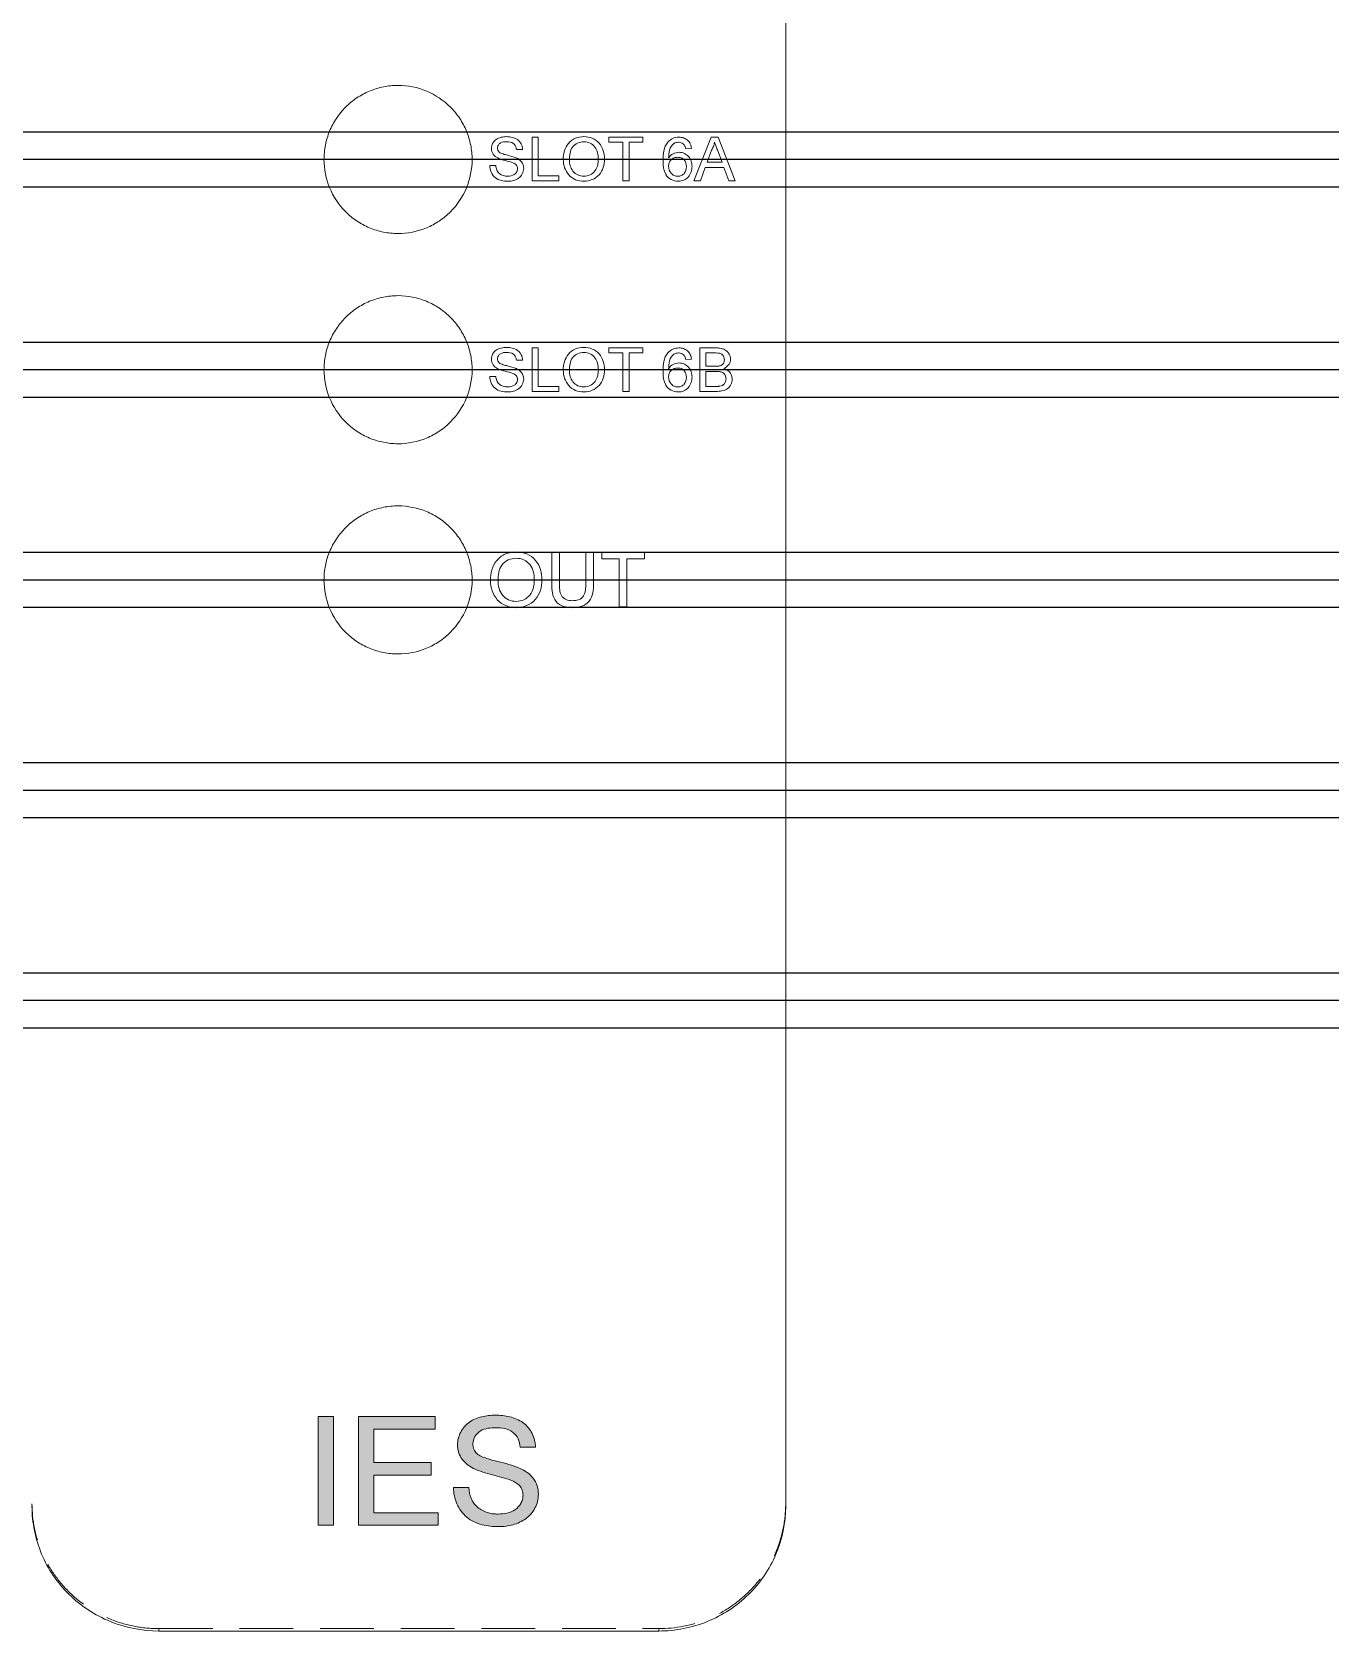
# Model space of a CAD drawing. Header units: millimetres. Extents: x 661 to 1125, y 84 to 277.
# Drawn here: x 1063.9 to 1094.57, y 104.64 to 142.42 of the extents above; entities that cross this region are included whole.
import ezdxf

# ---------------------------------------------------------------- set-up
doc = ezdxf.new("R2010")
doc.units = ezdxf.units.MM
doc.linetypes.add('HIDDEN', pattern=[1.905, 1.27, -0.635])

# ---------------------------------------------------------------- blocks, each defined once
blk = doc.blocks.new('D')
h = blk.add_hatch(color=4)
h.paths.add_polyline_path([(1071.024, 107.138), (1071.024, 109.706), (1070.662, 109.706), (1070.662, 107.138)])
h.paths.add_polyline_path([(1071.617, 107.138), (1073.493, 107.138), (1073.493, 107.434), (1071.979, 107.434), (1071.979, 108.323), (1073.329, 108.323), (1073.329, 108.62), (1071.979, 108.62), (1071.979, 109.41), (1073.428, 109.41), (1073.428, 109.706), (1071.617, 109.706)])
edge = h.paths.add_edge_path()
edge.add_spline(control_points=[(1073.856, 108.027), (1073.861, 107.895), (1073.883, 107.766), (1073.965, 107.583), (1073.998, 107.526), (1074.077, 107.419), (1074.124, 107.37), (1074.277, 107.242), (1074.403, 107.185), (1074.661, 107.117), (1074.796, 107.106), (1074.931, 107.105)], knot_values=[0, 0, 0, 0, 0.25, 0.25, 0.375, 0.375, 0.5, 0.5, 0.75, 0.75, 1, 1, 1, 1], degree=3, periodic=0)
edge.add_spline(control_points=[(1074.931, 107.105), (1074.988, 107.106), (1075.044, 107.108), (1075.155, 107.122), (1075.21, 107.133), (1075.371, 107.178), (1075.476, 107.226), (1075.658, 107.359), (1075.732, 107.445), (1075.81, 107.595), (1075.83, 107.646), (1075.858, 107.754), (1075.862, 107.811), (1075.864, 107.867)], knot_values=[0, 0, 0, 0, 0.125, 0.125, 0.25, 0.25, 0.5, 0.5, 0.75, 0.75, 0.875, 0.875, 1, 1, 1, 1], degree=3, periodic=0)
edge.add_spline(control_points=[(1075.864, 107.867), (1075.863, 107.935), (1075.855, 108.002), (1075.815, 108.13), (1075.783, 108.192), (1075.703, 108.3), (1075.651, 108.348), (1075.541, 108.427), (1075.481, 108.459), (1075.419, 108.488)], knot_values=[0, 0, 0, 0, 0.25, 0.25, 0.5, 0.5, 0.75, 0.75, 1, 1, 1, 1], degree=3, periodic=0)
edge.add_spline(control_points=[(1075.419, 108.488), (1075.254, 108.557), (1075.08, 108.601), (1074.819, 108.666), (1074.732, 108.688), (1074.563, 108.744), (1074.477, 108.774), (1074.409, 108.833)], knot_values=[0, 0, 0, 0, 0.5, 0.5, 0.75, 0.75, 1, 1, 1, 1], degree=3, periodic=0)
edge.add_spline(control_points=[(1074.409, 108.833), (1074.38, 108.863), (1074.355, 108.896), (1074.323, 108.975), (1074.318, 109.017), (1074.317, 109.059)], knot_values=[0, 0, 0, 0, 0.5, 0.5, 1, 1, 1, 1], degree=3, periodic=0)
edge.add_spline(control_points=[(1074.317, 109.059), (1074.318, 109.122), (1074.333, 109.184), (1074.397, 109.289), (1074.443, 109.334), (1074.551, 109.399), (1074.612, 109.417), (1074.735, 109.439), (1074.798, 109.442), (1074.86, 109.443)], knot_values=[0, 0, 0, 0, 0.25, 0.25, 0.5, 0.5, 0.75, 0.75, 1, 1, 1, 1], degree=3, periodic=0)
edge.add_spline(control_points=[(1074.86, 109.443), (1074.93, 109.441), (1074.999, 109.437), (1075.134, 109.406), (1075.2, 109.381), (1075.312, 109.297), (1075.355, 109.242), (1075.413, 109.118), (1075.428, 109.05), (1075.436, 108.982)], knot_values=[0, 0, 0, 0, 0.25, 0.25, 0.5, 0.5, 0.75, 0.75, 1, 1, 1, 1], degree=3, periodic=0)
edge.add_line((1075.436, 108.982), (1075.798, 108.982))
edge.add_spline(control_points=[(1075.798, 108.982), (1075.794, 109.038), (1075.789, 109.094), (1075.762, 109.202), (1075.743, 109.256), (1075.666, 109.407), (1075.591, 109.496), (1075.407, 109.628), (1075.298, 109.672), (1075.132, 109.714), (1075.075, 109.724), (1074.961, 109.736), (1074.903, 109.738), (1074.846, 109.739)], knot_values=[0, 0, 0, 0, 0.125, 0.125, 0.25, 0.25, 0.5, 0.5, 0.75, 0.75, 0.875, 0.875, 1, 1, 1, 1], degree=3, periodic=0)
edge.add_spline(control_points=[(1074.846, 109.739), (1074.793, 109.738), (1074.739, 109.736), (1074.634, 109.724), (1074.582, 109.715), (1074.427, 109.676), (1074.326, 109.636), (1074.15, 109.514), (1074.078, 109.434), (1074.005, 109.293), (1073.986, 109.244), (1073.96, 109.141), (1073.956, 109.089), (1073.954, 109.036)], knot_values=[0, 0, 0, 0, 0.125, 0.125, 0.25, 0.25, 0.5, 0.5, 0.75, 0.75, 0.875, 0.875, 1, 1, 1, 1], degree=3, periodic=0)
edge.add_spline(control_points=[(1073.954, 109.036), (1073.955, 109.006), (1073.956, 108.977), (1073.964, 108.918), (1073.971, 108.89), (1073.997, 108.806), (1074.024, 108.751), (1074.092, 108.655), (1074.135, 108.612), (1074.229, 108.539), (1074.281, 108.509), (1074.334, 108.481)], knot_values=[0, 0, 0, 0, 0.125, 0.125, 0.25, 0.25, 0.5, 0.5, 0.75, 0.75, 1, 1, 1, 1], degree=3, periodic=0)
edge.add_spline(control_points=[(1074.334, 108.481), (1074.474, 108.411), (1074.626, 108.369), (1074.853, 108.308), (1074.929, 108.289), (1075.08, 108.247), (1075.155, 108.226), (1075.228, 108.196)], knot_values=[0, 0, 0, 0, 0.5, 0.5, 0.75, 0.75, 1, 1, 1, 1], degree=3, periodic=0)
edge.add_spline(control_points=[(1075.228, 108.196), (1075.265, 108.18), (1075.301, 108.164), (1075.367, 108.123), (1075.399, 108.097), (1075.45, 108.038), (1075.47, 108.003), (1075.497, 107.929), (1075.5, 107.889), (1075.502, 107.849)], knot_values=[0, 0, 0, 0, 0.25, 0.25, 0.5, 0.5, 0.75, 0.75, 1, 1, 1, 1], degree=3, periodic=0)
edge.add_spline(control_points=[(1075.502, 107.849), (1075.5, 107.815), (1075.498, 107.782), (1075.48, 107.716), (1075.466, 107.684), (1075.417, 107.595), (1075.369, 107.543), (1075.254, 107.467), (1075.189, 107.441), (1075.054, 107.409), (1074.985, 107.403), (1074.915, 107.401)], knot_values=[0, 0, 0, 0, 0.125, 0.125, 0.25, 0.25, 0.5, 0.5, 0.75, 0.75, 1, 1, 1, 1], degree=3, periodic=0)
edge.add_spline(control_points=[(1074.915, 107.401), (1074.871, 107.403), (1074.827, 107.404), (1074.741, 107.416), (1074.699, 107.426), (1074.575, 107.466), (1074.495, 107.507), (1074.359, 107.619), (1074.308, 107.693), (1074.244, 107.854), (1074.228, 107.94), (1074.218, 108.027)], knot_values=[0, 0, 0, 0, 0.125, 0.125, 0.25, 0.25, 0.5, 0.5, 0.75, 0.75, 1, 1, 1, 1], degree=3, periodic=0)
edge.add_line((1074.218, 108.027), (1073.856, 108.027))
at = {"color": 4, "linetype": 'Continuous', "lineweight": 15}
for p, q in [((1081.708, 239.48), (1081.708, 107.586)), ((1075.715, 139.938), (1075.715, 138.91)), ((1075.86, 139.938), (1075.715, 139.938)), ((1075.86, 139.029), (1075.86, 139.938)), ((1078.336, 139.938), (1077.532, 139.938)), ((1077.532, 139.938), (1077.532, 139.819)), ((1077.532, 139.819), (1077.862, 139.819)), ((1077.862, 139.819), (1077.862, 138.91)), ((1078.006, 138.91), (1078.006, 139.819)), ((1078.006, 139.819), (1078.336, 139.819)), ((1078.336, 139.819), (1078.336, 139.938)), ((1079.946, 139.938), (1079.539, 138.91)), ((1080.11, 139.938), (1079.946, 139.938)), ((1080.518, 138.91), (1080.11, 139.938)), ((1075.346, 139.648), (1075.491, 139.648)), ((1079.35, 139.661), (1079.482, 139.674)), ((1079.853, 139.345), (1079.958, 139.629)), ((1080.104, 139.615), (1080.204, 139.345)), ((1074.859, 139.266), (1074.714, 139.266)), ((1079.692, 138.91), (1079.809, 139.226)), ((1079.809, 139.226), (1080.247, 139.226)), ((1080.204, 139.345), (1079.853, 139.345)), ((1080.247, 139.226), (1080.364, 138.91)), ((1075.715, 138.91), (1076.347, 138.91)), ((1076.347, 139.029), (1075.86, 139.029)), ((1076.347, 138.91), (1076.347, 139.029)), ((1077.862, 138.91), (1078.006, 138.91)), ((1079.539, 138.91), (1079.692, 138.91)), ((1080.364, 138.91), (1080.518, 138.91)), ((1075.86, 134.959), (1075.715, 134.959)), ((1075.715, 134.959), (1075.715, 133.931)), ((1075.86, 134.05), (1075.86, 134.959)), ((1078.336, 134.959), (1077.532, 134.959)), ((1077.532, 134.959), (1077.532, 134.84)), ((1078.336, 134.84), (1078.336, 134.959)), ((1080.064, 134.959), (1079.679, 134.959)), ((1079.679, 134.959), (1079.679, 133.931)), ((1075.346, 134.669), (1075.491, 134.669)), ((1077.532, 134.84), (1077.862, 134.84)), ((1077.862, 134.84), (1077.862, 133.931)), ((1078.006, 134.84), (1078.336, 134.84)), ((1078.006, 133.931), (1078.006, 134.84)), ((1079.35, 134.682), (1079.482, 134.695)), ((1079.824, 134.84), (1080.02, 134.84)), ((1079.824, 134.524), (1079.824, 134.84)), ((1080.036, 134.524), (1079.824, 134.524)), ((1074.859, 134.287), (1074.714, 134.287)), ((1079.824, 134.405), (1080.05, 134.405)), ((1079.824, 134.05), (1079.824, 134.405)), ((1075.715, 133.931), (1076.347, 133.931)), ((1076.347, 134.05), (1075.86, 134.05)), ((1076.347, 133.931), (1076.347, 134.05)), ((1077.862, 133.931), (1078.006, 133.931)), ((1079.679, 133.931), (1080.065, 133.931)), ((1080.067, 134.05), (1079.824, 134.05)), ((1076.36, 130.121), (1076.179, 130.121)), ((1076.179, 130.121), (1076.179, 129.382)), ((1076.36, 129.391), (1076.36, 130.121)), ((1076.986, 130.121), (1076.986, 129.391)), ((1077.167, 130.121), (1076.986, 130.121)), ((1077.167, 129.382), (1077.167, 130.121)), ((1077.364, 130.121), (1077.364, 129.973)), ((1078.369, 130.121), (1077.364, 130.121)), ((1078.369, 129.973), (1078.369, 130.121)), ((1077.364, 129.973), (1077.776, 129.973)), ((1077.776, 129.973), (1077.776, 128.837)), ((1077.957, 129.973), (1078.369, 129.973)), ((1077.957, 128.837), (1077.957, 129.973)), ((1077.776, 128.837), (1077.957, 128.837)), ((1070.662, 109.706), (1070.662, 107.138)), ((1071.024, 109.706), (1070.662, 109.706)), ((1071.024, 107.138), (1071.024, 109.706)), ((1071.617, 109.706), (1071.617, 107.138)), ((1073.428, 109.706), (1071.617, 109.706)), ((1073.428, 109.41), (1073.428, 109.706)), ((1071.979, 108.62), (1071.979, 109.41)), ((1071.979, 109.41), (1073.428, 109.41)), ((1075.436, 108.982), (1075.798, 108.982)), ((1073.329, 108.62), (1071.979, 108.62)), ((1073.329, 108.323), (1073.329, 108.62)), ((1071.979, 107.434), (1071.979, 108.323)), ((1071.979, 108.323), (1073.329, 108.323)), ((1074.218, 108.027), (1073.856, 108.027)), ((1073.493, 107.434), (1071.979, 107.434)), ((1073.493, 107.138), (1073.493, 107.434)), ((1070.662, 107.138), (1071.024, 107.138)), ((1071.617, 107.138), (1073.493, 107.138)), ((1066.898, 104.638), (1078.708, 104.638))]:
    blk.add_line(p, q, dxfattribs=at)
for p, q in [((1012.175, 140.066), (1125.244, 140.066)), ((1012.175, 139.416), (1125.244, 139.416)), ((1012.175, 138.766), (1125.244, 138.766)), ((1012.175, 135.098), (1125.244, 135.098)), ((1012.175, 134.448), (1125.244, 134.448)), ((1012.175, 133.798), (1125.244, 133.798)), ((1012.175, 130.13), (1125.244, 130.13)), ((1012.175, 129.48), (1125.244, 129.48)), ((1012.175, 128.83), (1125.244, 128.83)), ((1012.175, 125.162), (1125.244, 125.162)), ((1012.175, 124.512), (1125.244, 124.512)), ((1012.175, 123.862), (1125.244, 123.862)), ((1012.175, 120.194), (1125.244, 120.194)), ((1012.175, 119.544), (1125.244, 119.544)), ((1012.175, 118.894), (1125.244, 118.894))]:
    blk.add_line(p, q)
at = {"color": 4, "linetype": 'HIDDEN', "lineweight": 0}
for p, q in [((1066.898, 104.694), (1078.708, 104.694)), ((1066.898, 104.638), (1066.898, 104.694)), ((1078.708, 104.694), (1078.708, 104.638))]:
    blk.add_line(p, q, dxfattribs=at)
at = {"color": 4, "linetype": 'Continuous', "lineweight": 15}
for points, knots in [([(1074.298, 139.412), (1074.298, 139.527), (1074.287, 139.64), (1074.243, 139.863), (1074.209, 139.974), (1074.122, 140.185), (1074.069, 140.286), (1073.942, 140.476), (1073.869, 140.566), (1073.627, 140.809), (1073.432, 140.94), (1073.01, 141.116), (1072.778, 141.162), (1072.434, 141.162), (1072.318, 141.151), (1072.092, 141.106), (1071.983, 141.072), (1071.77, 140.984), (1071.668, 140.929), (1071.478, 140.802), (1071.389, 140.729), (1071.226, 140.565), (1071.154, 140.477), (1071.028, 140.287), (1070.974, 140.185), (1070.886, 139.973), (1070.854, 139.865), (1070.809, 139.641), (1070.798, 139.526), (1070.798, 139.185), (1070.843, 138.956), (1071.016, 138.536), (1071.146, 138.341), (1071.387, 138.098), (1071.476, 138.024), (1071.667, 137.896), (1071.767, 137.842), (1071.979, 137.753), (1072.091, 137.719), (1072.316, 137.674), (1072.43, 137.662), (1072.777, 137.662), (1073.006, 137.708), (1073.326, 137.84), (1073.426, 137.894), (1073.617, 138.022), (1073.707, 138.096), (1073.949, 138.339), (1074.078, 138.534), (1074.252, 138.953), (1074.298, 139.182), (1074.298, 139.412)], [0, 0, 0, 0, 0.03125, 0.03125, 0.0625, 0.0625, 0.09375, 0.09375, 0.125, 0.125, 0.1875, 0.1875, 0.25, 0.25, 0.28125, 0.28125, 0.3125, 0.3125, 0.34375, 0.34375, 0.375, 0.375, 0.40625, 0.40625, 0.4375, 0.4375, 0.46875, 0.46875, 0.5, 0.5, 0.5625, 0.5625, 0.625, 0.625, 0.65625, 0.65625, 0.6875, 0.6875, 0.71875, 0.71875, 0.75, 0.75, 0.8125, 0.8125, 0.84375, 0.84375, 0.875, 0.875, 0.9375, 0.9375, 1, 1, 1, 1]), ([(1075.11, 139.951), (1075.067, 139.95), (1075.025, 139.946), (1074.943, 139.925), (1074.902, 139.91), (1074.832, 139.861), (1074.803, 139.829), (1074.764, 139.754), (1074.755, 139.712), (1074.753, 139.669)], [0, 0, 0, 0, 0.25, 0.25, 0.5, 0.5, 0.75, 0.75, 1, 1, 1, 1]), ([(1074.898, 139.679), (1074.899, 139.704), (1074.905, 139.729), (1074.931, 139.771), (1074.949, 139.789), (1075.014, 139.828), (1075.066, 139.832), (1075.116, 139.832)], [0, 0, 0, 0, 0.25, 0.25, 0.5, 0.5, 1, 1, 1, 1]), ([(1075.491, 139.648), (1075.488, 139.693), (1075.479, 139.738), (1075.438, 139.818), (1075.407, 139.854), (1075.334, 139.907), (1075.29, 139.924), (1075.202, 139.946), (1075.156, 139.95), (1075.11, 139.951)], [0, 0, 0, 0, 0.25, 0.25, 0.5, 0.5, 0.75, 0.75, 1, 1, 1, 1]), ([(1075.116, 139.832), (1075.171, 139.831), (1075.229, 139.824), (1075.296, 139.774), (1075.313, 139.752), (1075.337, 139.702), (1075.342, 139.675), (1075.346, 139.648)], [0, 0, 0, 0, 0.5, 0.5, 0.75, 0.75, 1, 1, 1, 1]), ([(1076.94, 139.951), (1076.871, 139.949), (1076.802, 139.94), (1076.676, 139.886), (1076.619, 139.844), (1076.53, 139.74), (1076.498, 139.678), (1076.459, 139.547), (1076.453, 139.479), (1076.452, 139.41)], [0, 0, 0, 0, 0.25, 0.25, 0.5, 0.5, 0.75, 0.75, 1, 1, 1, 1]), ([(1076.597, 139.409), (1076.598, 139.46), (1076.601, 139.511), (1076.622, 139.612), (1076.64, 139.662), (1076.702, 139.745), (1076.744, 139.777), (1076.837, 139.822), (1076.889, 139.831), (1076.941, 139.832)], [0, 0, 0, 0, 0.25, 0.25, 0.5, 0.5, 0.75, 0.75, 1, 1, 1, 1]), ([(1077.427, 139.422), (1077.426, 139.489), (1077.418, 139.556), (1077.377, 139.684), (1077.346, 139.744), (1077.257, 139.846), (1077.2, 139.885), (1077.077, 139.939), (1077.008, 139.95), (1076.94, 139.951)], [0, 0, 0, 0, 0.25, 0.25, 0.5, 0.5, 0.75, 0.75, 1, 1, 1, 1]), ([(1076.941, 139.832), (1076.992, 139.831), (1077.042, 139.822), (1077.132, 139.778), (1077.172, 139.746), (1077.261, 139.626), (1077.281, 139.523), (1077.282, 139.423)], [0, 0, 0, 0, 0.25, 0.25, 0.5, 0.5, 1, 1, 1, 1]), ([(1078.922, 139.821), (1078.874, 139.761), (1078.846, 139.69), (1078.815, 139.542), (1078.81, 139.467), (1078.81, 139.391)], [0, 0, 0, 0, 0.5, 0.5, 1, 1, 1, 1]), ([(1079.185, 139.938), (1079.135, 139.936), (1079.085, 139.929), (1078.994, 139.89), (1078.955, 139.858), (1078.922, 139.821)], [0, 0, 0, 0, 0.5, 0.5, 1, 1, 1, 1]), ([(1079.064, 139.789), (1079.073, 139.793), (1079.082, 139.798), (1079.091, 139.802), (1079.1, 139.806), (1079.109, 139.809), (1079.118, 139.811), (1079.137, 139.817), (1079.157, 139.818), (1079.176, 139.819)], [0, 0, 0, 0, 0.0000295157, 0.0000295157, 0.0000295157, 0.0000591485, 0.0000591485, 0.0000591485, 0.0001180455, 0.0001180455, 0.0001180455, 0.0001180455]), ([(1079.176, 139.819), (1079.188, 139.819), (1079.2, 139.818), (1079.212, 139.816), (1079.23, 139.812), (1079.248, 139.806), (1079.264, 139.797), (1079.278, 139.789), (1079.291, 139.778), (1079.302, 139.766)], [0, 0, 0, 0, 0.0000352647, 0.0000352647, 0.0000352647, 0.0000916219, 0.0000916219, 0.0000916219, 0.0001410577, 0.0001410577, 0.0001410577, 0.0001410577]), ([(1079.482, 139.674), (1079.476, 139.71), (1079.468, 139.745), (1079.438, 139.811), (1079.416, 139.842), (1079.361, 139.891), (1079.329, 139.91), (1079.259, 139.933), (1079.222, 139.937), (1079.185, 139.938)], [0, 0, 0, 0, 0.25, 0.25, 0.5, 0.5, 0.75, 0.75, 1, 1, 1, 1]), ([(1079.958, 139.629), (1079.973, 139.659), (1079.987, 139.69), (1079.999, 139.721), (1080.005, 139.737), (1080.011, 139.753), (1080.015, 139.77), (1080.02, 139.786), (1080.024, 139.802), (1080.028, 139.819)], [0, 0, 0, 0, 0.0001015032, 0.0001015032, 0.0001015032, 0.0001528195, 0.0001528195, 0.0001528195, 0.0002043719, 0.0002043719, 0.0002043719, 0.0002043719]), ([(1080.028, 139.819), (1080.034, 139.802), (1080.041, 139.785), (1080.047, 139.768), (1080.053, 139.751), (1080.06, 139.734), (1080.066, 139.717), (1080.072, 139.7), (1080.078, 139.683), (1080.085, 139.666), (1080.091, 139.649), (1080.097, 139.632), (1080.104, 139.615)], [0, 0, 0, 0, 0.0000548857, 0.0000548857, 0.0000548857, 0.0001097683, 0.0001097683, 0.0001097683, 0.0001646528, 0.0001646528, 0.0001646528, 0.0002195373, 0.0002195373, 0.0002195373, 0.0002195373]), ([(1074.753, 139.669), (1074.755, 139.622), (1074.767, 139.575), (1074.822, 139.498), (1074.863, 139.47), (1074.905, 139.447)], [0, 0, 0, 0, 0.5, 0.5, 1, 1, 1, 1]), ([(1074.935, 139.588), (1074.929, 139.594), (1074.924, 139.6), (1074.919, 139.607), (1074.912, 139.617), (1074.907, 139.629), (1074.903, 139.64), (1074.9, 139.653), (1074.899, 139.666), (1074.898, 139.679)], [0, 0, 0, 0, 0.0000249173, 0.0000249173, 0.0000249173, 0.0000625258, 0.0000625258, 0.0000625258, 0.0001021142, 0.0001021142, 0.0001021142, 0.0001021142]), ([(1074.905, 139.447), (1074.961, 139.42), (1075.022, 139.403), (1075.143, 139.37), (1075.205, 139.357), (1075.263, 139.334)], [0, 0, 0, 0, 0.5, 0.5, 1, 1, 1, 1]), ([(1075.339, 139.45), (1075.273, 139.478), (1075.203, 139.495), (1075.099, 139.521), (1075.065, 139.53), (1074.997, 139.553), (1074.962, 139.565), (1074.935, 139.588)], [0, 0, 0, 0, 0.5, 0.5, 0.75, 0.75, 1, 1, 1, 1]), ([(1075.517, 139.202), (1075.516, 139.256), (1075.501, 139.31), (1075.437, 139.397), (1075.389, 139.427), (1075.339, 139.45)], [0, 0, 0, 0, 0.5, 0.5, 1, 1, 1, 1]), ([(1078.942, 139.447), (1078.943, 139.509), (1078.946, 139.573), (1078.98, 139.694), (1079.016, 139.748), (1079.064, 139.789)], [0, 0, 0, 0, 0.5, 0.5, 1, 1, 1, 1]), ([(1079.191, 139.582), (1079.142, 139.58), (1079.092, 139.57), (1079.005, 139.523), (1078.97, 139.487), (1078.942, 139.447)], [0, 0, 0, 0, 0.5, 0.5, 1, 1, 1, 1]), ([(1078.942, 139.251), (1078.942, 139.279), (1078.945, 139.306), (1078.965, 139.359), (1078.981, 139.383), (1079.021, 139.422), (1079.045, 139.438), (1079.098, 139.459), (1079.126, 139.463), (1079.155, 139.463)], [0, 0, 0, 0, 0.25, 0.25, 0.5, 0.5, 0.75, 0.75, 1, 1, 1, 1]), ([(1079.155, 139.463), (1079.183, 139.463), (1079.212, 139.46), (1079.266, 139.44), (1079.29, 139.423), (1079.348, 139.361), (1079.362, 139.302), (1079.363, 139.244)], [0, 0, 0, 0, 0.25, 0.25, 0.5, 0.5, 1, 1, 1, 1]), ([(1079.495, 139.249), (1079.494, 139.29), (1079.489, 139.332), (1079.463, 139.411), (1079.442, 139.448), (1079.386, 139.512), (1079.352, 139.538), (1079.276, 139.574), (1079.234, 139.581), (1079.191, 139.582)], [0, 0, 0, 0, 0.25, 0.25, 0.5, 0.5, 0.75, 0.75, 1, 1, 1, 1]), ([(1079.302, 139.766), (1079.308, 139.759), (1079.315, 139.751), (1079.32, 139.743), (1079.325, 139.734), (1079.329, 139.726), (1079.333, 139.717), (1079.34, 139.699), (1079.345, 139.68), (1079.35, 139.661)], [0, 0, 0, 0, 0.0000293952, 0.0000293952, 0.0000293952, 0.0000588209, 0.0000588209, 0.0000588209, 0.0001176679, 0.0001176679, 0.0001176679, 0.0001176679]), ([(1074.714, 139.266), (1074.716, 139.213), (1074.725, 139.161), (1074.769, 139.064), (1074.801, 139.02), (1074.883, 138.951), (1074.933, 138.929), (1075.036, 138.902), (1075.09, 138.898), (1075.144, 138.897)], [0, 0, 0, 0, 0.25, 0.25, 0.5, 0.5, 0.75, 0.75, 1, 1, 1, 1]), ([(1075.138, 139.016), (1075.103, 139.017), (1075.068, 139.02), (1075.002, 139.041), (1074.97, 139.058), (1074.915, 139.102), (1074.895, 139.132), (1074.869, 139.197), (1074.863, 139.231), (1074.859, 139.266)], [0, 0, 0, 0, 0.25, 0.25, 0.5, 0.5, 0.75, 0.75, 1, 1, 1, 1]), ([(1075.372, 139.195), (1075.371, 139.168), (1075.365, 139.141), (1075.338, 139.093), (1075.319, 139.072), (1075.25, 139.027), (1075.193, 139.017), (1075.138, 139.016)], [0, 0, 0, 0, 0.25, 0.25, 0.5, 0.5, 1, 1, 1, 1]), ([(1075.144, 138.897), (1075.189, 138.898), (1075.233, 138.902), (1075.32, 138.926), (1075.361, 138.945), (1075.434, 138.998), (1075.464, 139.033), (1075.506, 139.112), (1075.515, 139.157), (1075.517, 139.202)], [0, 0, 0, 0, 0.25, 0.25, 0.5, 0.5, 0.75, 0.75, 1, 1, 1, 1]), ([(1075.263, 139.334), (1075.292, 139.321), (1075.321, 139.306), (1075.362, 139.259), (1075.371, 139.227), (1075.372, 139.195)], [0, 0, 0, 0, 0.5, 0.5, 1, 1, 1, 1]), ([(1076.452, 139.41), (1076.453, 139.344), (1076.463, 139.28), (1076.507, 139.156), (1076.539, 139.097), (1076.628, 138.999), (1076.684, 138.96), (1076.806, 138.909), (1076.873, 138.898), (1076.94, 138.897)], [0, 0, 0, 0, 0.25, 0.25, 0.5, 0.5, 0.75, 0.75, 1, 1, 1, 1]), ([(1076.939, 139.016), (1076.89, 139.017), (1076.841, 139.025), (1076.752, 139.066), (1076.713, 139.097), (1076.651, 139.173), (1076.629, 139.217), (1076.603, 139.311), (1076.598, 139.36), (1076.597, 139.409)], [0, 0, 0, 0, 0.25, 0.25, 0.5, 0.5, 0.75, 0.75, 1, 1, 1, 1]), ([(1077.282, 139.423), (1077.281, 139.374), (1077.277, 139.324), (1077.254, 139.229), (1077.233, 139.182), (1077.171, 139.102), (1077.132, 139.069), (1077.04, 139.025), (1076.99, 139.017), (1076.939, 139.016)], [0, 0, 0, 0, 0.25, 0.25, 0.5, 0.5, 0.75, 0.75, 1, 1, 1, 1]), ([(1076.94, 138.897), (1077.007, 138.898), (1077.074, 138.91), (1077.199, 138.962), (1077.256, 139), (1077.344, 139.1), (1077.377, 139.161), (1077.418, 139.288), (1077.426, 139.355), (1077.427, 139.422)], [0, 0, 0, 0, 0.25, 0.25, 0.5, 0.5, 0.75, 0.75, 1, 1, 1, 1]), ([(1078.81, 139.391), (1078.811, 139.334), (1078.813, 139.276), (1078.833, 139.163), (1078.849, 139.106), (1078.908, 139.006), (1078.951, 138.965), (1079.053, 138.91), (1079.112, 138.899), (1079.17, 138.897)], [0, 0, 0, 0, 0.25, 0.25, 0.5, 0.5, 0.75, 0.75, 1, 1, 1, 1]), ([(1079.16, 139.016), (1079.13, 139.017), (1079.1, 139.021), (1079.045, 139.045), (1079.02, 139.063), (1078.962, 139.131), (1078.944, 139.191), (1078.942, 139.251)], [0, 0, 0, 0, 0.25, 0.25, 0.5, 0.5, 1, 1, 1, 1]), ([(1079.363, 139.244), (1079.362, 139.187), (1079.349, 139.128), (1079.294, 139.062), (1079.271, 139.044), (1079.218, 139.021), (1079.189, 139.016), (1079.16, 139.016)], [0, 0, 0, 0, 0.5, 0.5, 0.75, 0.75, 1, 1, 1, 1]), ([(1079.17, 138.897), (1079.215, 138.898), (1079.26, 138.905), (1079.342, 138.941), (1079.379, 138.967), (1079.437, 139.035), (1079.459, 139.075), (1079.488, 139.159), (1079.493, 139.204), (1079.495, 139.249)], [0, 0, 0, 0, 0.25, 0.25, 0.5, 0.5, 0.75, 0.75, 1, 1, 1, 1]), ([(1074.298, 134.444), (1074.298, 134.559), (1074.287, 134.672), (1074.243, 134.895), (1074.209, 135.005), (1074.122, 135.217), (1074.069, 135.317), (1073.943, 135.507), (1073.869, 135.597), (1073.708, 135.759), (1073.62, 135.832), (1073.429, 135.961), (1073.327, 136.016), (1073.01, 136.148), (1072.778, 136.194), (1072.434, 136.194), (1072.318, 136.183), (1072.092, 136.138), (1071.982, 136.104), (1071.77, 136.016), (1071.667, 135.961), (1071.477, 135.833), (1071.389, 135.761), (1071.226, 135.597), (1071.154, 135.508), (1071.028, 135.319), (1070.973, 135.217), (1070.886, 135.005), (1070.854, 134.896), (1070.809, 134.673), (1070.798, 134.558), (1070.798, 134.217), (1070.843, 133.988), (1071.016, 133.568), (1071.145, 133.373), (1071.386, 133.13), (1071.476, 133.056), (1071.667, 132.928), (1071.767, 132.874), (1071.979, 132.785), (1072.091, 132.751), (1072.316, 132.706), (1072.43, 132.694), (1072.778, 132.694), (1073.006, 132.74), (1073.326, 132.872), (1073.427, 132.927), (1073.617, 133.054), (1073.707, 133.128), (1073.949, 133.371), (1074.078, 133.566), (1074.252, 133.986), (1074.298, 134.214), (1074.298, 134.444)], [0, 0, 0, 0, 0.03125, 0.03125, 0.0625, 0.0625, 0.09375, 0.09375, 0.125, 0.125, 0.15625, 0.15625, 0.1875, 0.1875, 0.25, 0.25, 0.28125, 0.28125, 0.3125, 0.3125, 0.34375, 0.34375, 0.375, 0.375, 0.40625, 0.40625, 0.4375, 0.4375, 0.46875, 0.46875, 0.5, 0.5, 0.5625, 0.5625, 0.625, 0.625, 0.65625, 0.65625, 0.6875, 0.6875, 0.71875, 0.71875, 0.75, 0.75, 0.8125, 0.8125, 0.84375, 0.84375, 0.875, 0.875, 0.9375, 0.9375, 1, 1, 1, 1]), ([(1075.11, 134.972), (1075.067, 134.971), (1075.025, 134.967), (1074.943, 134.946), (1074.902, 134.931), (1074.832, 134.882), (1074.803, 134.85), (1074.764, 134.775), (1074.755, 134.733), (1074.753, 134.69)], [0, 0, 0, 0, 0.25, 0.25, 0.5, 0.5, 0.75, 0.75, 1, 1, 1, 1]), ([(1075.491, 134.669), (1075.488, 134.714), (1075.479, 134.759), (1075.438, 134.839), (1075.407, 134.875), (1075.334, 134.928), (1075.29, 134.945), (1075.202, 134.967), (1075.156, 134.971), (1075.11, 134.972)], [0, 0, 0, 0, 0.25, 0.25, 0.5, 0.5, 0.75, 0.75, 1, 1, 1, 1]), ([(1076.94, 134.972), (1076.871, 134.97), (1076.802, 134.961), (1076.676, 134.907), (1076.619, 134.865), (1076.53, 134.761), (1076.498, 134.699), (1076.459, 134.568), (1076.453, 134.5), (1076.452, 134.431)], [0, 0, 0, 0, 0.25, 0.25, 0.5, 0.5, 0.75, 0.75, 1, 1, 1, 1]), ([(1077.427, 134.443), (1077.426, 134.51), (1077.418, 134.577), (1077.378, 134.704), (1077.346, 134.765), (1077.257, 134.867), (1077.2, 134.906), (1077.077, 134.96), (1077.008, 134.971), (1076.94, 134.972)], [0, 0, 0, 0, 0.25, 0.25, 0.5, 0.5, 0.75, 0.75, 1, 1, 1, 1]), ([(1079.185, 134.959), (1079.135, 134.957), (1079.085, 134.95), (1078.994, 134.911), (1078.955, 134.879), (1078.922, 134.842)], [0, 0, 0, 0, 0.5, 0.5, 1, 1, 1, 1]), ([(1079.482, 134.695), (1079.476, 134.731), (1079.468, 134.766), (1079.438, 134.832), (1079.416, 134.863), (1079.361, 134.912), (1079.329, 134.931), (1079.259, 134.954), (1079.222, 134.958), (1079.185, 134.959)], [0, 0, 0, 0, 0.25, 0.25, 0.5, 0.5, 0.75, 0.75, 1, 1, 1, 1]), ([(1080.404, 134.692), (1080.402, 134.733), (1080.393, 134.773), (1080.356, 134.845), (1080.33, 134.877), (1080.265, 134.924), (1080.226, 134.939), (1080.146, 134.956), (1080.105, 134.958), (1080.064, 134.959)], [0, 0, 0, 0, 0.25, 0.25, 0.5, 0.5, 0.75, 0.75, 1, 1, 1, 1]), ([(1074.753, 134.69), (1074.755, 134.643), (1074.767, 134.596), (1074.822, 134.519), (1074.863, 134.491), (1074.905, 134.468)], [0, 0, 0, 0, 0.5, 0.5, 1, 1, 1, 1]), ([(1074.898, 134.7), (1074.899, 134.725), (1074.905, 134.75), (1074.931, 134.792), (1074.949, 134.81), (1075.014, 134.849), (1075.066, 134.853), (1075.116, 134.853)], [0, 0, 0, 0, 0.25, 0.25, 0.5, 0.5, 1, 1, 1, 1]), ([(1074.935, 134.609), (1074.929, 134.615), (1074.924, 134.621), (1074.919, 134.628), (1074.912, 134.638), (1074.907, 134.65), (1074.903, 134.661), (1074.9, 134.674), (1074.899, 134.687), (1074.898, 134.7)], [0, 0, 0, 0, 0.0000249173, 0.0000249173, 0.0000249173, 0.0000625598, 0.0000625598, 0.0000625598, 0.0001021988, 0.0001021988, 0.0001021988, 0.0001021988]), ([(1075.339, 134.471), (1075.273, 134.499), (1075.203, 134.516), (1075.099, 134.542), (1075.065, 134.551), (1074.997, 134.574), (1074.962, 134.586), (1074.935, 134.609)], [0, 0, 0, 0, 0.5, 0.5, 0.75, 0.75, 1, 1, 1, 1]), ([(1075.116, 134.853), (1075.171, 134.852), (1075.229, 134.845), (1075.296, 134.795), (1075.313, 134.773), (1075.337, 134.723), (1075.342, 134.696), (1075.346, 134.669)], [0, 0, 0, 0, 0.5, 0.5, 0.75, 0.75, 1, 1, 1, 1]), ([(1076.597, 134.43), (1076.598, 134.481), (1076.601, 134.532), (1076.622, 134.633), (1076.64, 134.682), (1076.702, 134.766), (1076.744, 134.798), (1076.837, 134.843), (1076.889, 134.852), (1076.941, 134.853)], [0, 0, 0, 0, 0.25, 0.25, 0.5, 0.5, 0.75, 0.75, 1, 1, 1, 1]), ([(1076.941, 134.853), (1076.992, 134.852), (1077.042, 134.843), (1077.132, 134.799), (1077.172, 134.767), (1077.261, 134.646), (1077.281, 134.544), (1077.282, 134.444)], [0, 0, 0, 0, 0.25, 0.25, 0.5, 0.5, 1, 1, 1, 1]), ([(1078.922, 134.842), (1078.874, 134.782), (1078.846, 134.711), (1078.815, 134.563), (1078.81, 134.488), (1078.81, 134.412)], [0, 0, 0, 0, 0.5, 0.5, 1, 1, 1, 1]), ([(1078.942, 134.468), (1078.943, 134.53), (1078.946, 134.594), (1078.98, 134.715), (1079.016, 134.769), (1079.064, 134.81)], [0, 0, 0, 0, 0.5, 0.5, 1, 1, 1, 1]), ([(1079.191, 134.603), (1079.141, 134.601), (1079.092, 134.591), (1079.005, 134.544), (1078.97, 134.508), (1078.942, 134.468)], [0, 0, 0, 0, 0.5, 0.5, 1, 1, 1, 1]), ([(1079.064, 134.81), (1079.073, 134.814), (1079.082, 134.819), (1079.091, 134.823), (1079.1, 134.827), (1079.109, 134.83), (1079.118, 134.832), (1079.137, 134.838), (1079.157, 134.839), (1079.176, 134.84)], [0, 0, 0, 0, 0.0000295157, 0.0000295157, 0.0000295157, 0.0000591488, 0.0000591488, 0.0000591488, 0.000118057, 0.000118057, 0.000118057, 0.000118057]), ([(1079.176, 134.84), (1079.188, 134.84), (1079.2, 134.839), (1079.212, 134.837), (1079.23, 134.834), (1079.248, 134.827), (1079.264, 134.818), (1079.278, 134.81), (1079.291, 134.799), (1079.302, 134.787)], [0, 0, 0, 0, 0.0000352648, 0.0000352648, 0.0000352648, 0.0000915798, 0.0000915798, 0.0000915798, 0.0001410847, 0.0001410847, 0.0001410847, 0.0001410847]), ([(1079.495, 134.27), (1079.494, 134.311), (1079.489, 134.353), (1079.463, 134.432), (1079.442, 134.469), (1079.386, 134.533), (1079.352, 134.559), (1079.276, 134.595), (1079.234, 134.602), (1079.191, 134.603)], [0, 0, 0, 0, 0.25, 0.25, 0.5, 0.5, 0.75, 0.75, 1, 1, 1, 1]), ([(1079.302, 134.787), (1079.308, 134.78), (1079.315, 134.772), (1079.32, 134.764), (1079.325, 134.755), (1079.329, 134.747), (1079.333, 134.738), (1079.34, 134.72), (1079.345, 134.701), (1079.35, 134.682)], [0, 0, 0, 0, 0.0000293951, 0.0000293951, 0.0000293951, 0.0000588209, 0.0000588209, 0.0000588209, 0.0001177651, 0.0001177651, 0.0001177651, 0.0001177651]), ([(1080.02, 134.84), (1080.047, 134.84), (1080.075, 134.839), (1080.129, 134.835), (1080.157, 134.832), (1080.208, 134.808), (1080.228, 134.786), (1080.253, 134.736), (1080.258, 134.708), (1080.259, 134.68)], [0, 0, 0, 0, 0.25, 0.25, 0.5, 0.5, 0.75, 0.75, 1, 1, 1, 1]), ([(1080.159, 134.536), (1080.149, 134.533), (1080.139, 134.531), (1080.129, 134.529), (1080.118, 134.528), (1080.108, 134.527), (1080.098, 134.526), (1080.077, 134.524), (1080.056, 134.524), (1080.036, 134.524)], [0, 0, 0, 0, 0.0000312461, 0.0000312461, 0.0000312461, 0.0000623718, 0.0000623718, 0.0000623718, 0.0001243447, 0.0001243447, 0.0001243447, 0.0001243447]), ([(1080.259, 134.68), (1080.257, 134.648), (1080.252, 134.617), (1080.218, 134.564), (1080.189, 134.547), (1080.159, 134.536)], [0, 0, 0, 0, 0.5, 0.5, 1, 1, 1, 1]), ([(1080.249, 134.471), (1080.292, 134.493), (1080.332, 134.52), (1080.374, 134.578), (1080.385, 134.6), (1080.4, 134.645), (1080.403, 134.668), (1080.404, 134.692)], [0, 0, 0, 0, 0.5, 0.5, 0.75, 0.75, 1, 1, 1, 1]), ([(1074.714, 134.287), (1074.716, 134.234), (1074.725, 134.182), (1074.769, 134.085), (1074.801, 134.041), (1074.883, 133.973), (1074.933, 133.95), (1075.036, 133.923), (1075.09, 133.919), (1075.144, 133.918)], [0, 0, 0, 0, 0.25, 0.25, 0.5, 0.5, 0.75, 0.75, 1, 1, 1, 1]), ([(1075.138, 134.037), (1075.103, 134.038), (1075.068, 134.041), (1075.002, 134.062), (1074.97, 134.079), (1074.915, 134.123), (1074.895, 134.153), (1074.869, 134.218), (1074.863, 134.252), (1074.859, 134.287)], [0, 0, 0, 0, 0.25, 0.25, 0.5, 0.5, 0.75, 0.75, 1, 1, 1, 1]), ([(1074.905, 134.468), (1074.961, 134.441), (1075.022, 134.424), (1075.143, 134.391), (1075.205, 134.378), (1075.263, 134.355)], [0, 0, 0, 0, 0.5, 0.5, 1, 1, 1, 1]), ([(1075.372, 134.216), (1075.371, 134.189), (1075.365, 134.162), (1075.338, 134.114), (1075.319, 134.093), (1075.25, 134.048), (1075.193, 134.038), (1075.138, 134.037)], [0, 0, 0, 0, 0.25, 0.25, 0.5, 0.5, 1, 1, 1, 1]), ([(1075.144, 133.918), (1075.189, 133.919), (1075.234, 133.923), (1075.32, 133.947), (1075.362, 133.966), (1075.434, 134.019), (1075.464, 134.054), (1075.506, 134.134), (1075.515, 134.178), (1075.517, 134.223)], [0, 0, 0, 0, 0.25, 0.25, 0.5, 0.5, 0.75, 0.75, 1, 1, 1, 1]), ([(1075.263, 134.355), (1075.292, 134.342), (1075.321, 134.327), (1075.362, 134.28), (1075.371, 134.248), (1075.372, 134.216)], [0, 0, 0, 0, 0.5, 0.5, 1, 1, 1, 1]), ([(1075.517, 134.223), (1075.516, 134.277), (1075.501, 134.331), (1075.437, 134.418), (1075.389, 134.448), (1075.339, 134.471)], [0, 0, 0, 0, 0.5, 0.5, 1, 1, 1, 1]), ([(1076.452, 134.431), (1076.453, 134.365), (1076.463, 134.301), (1076.507, 134.177), (1076.539, 134.118), (1076.628, 134.02), (1076.684, 133.981), (1076.806, 133.93), (1076.873, 133.919), (1076.94, 133.918)], [0, 0, 0, 0, 0.25, 0.25, 0.5, 0.5, 0.75, 0.75, 1, 1, 1, 1]), ([(1076.939, 134.037), (1076.89, 134.038), (1076.84, 134.046), (1076.752, 134.087), (1076.713, 134.119), (1076.651, 134.194), (1076.629, 134.238), (1076.603, 134.332), (1076.598, 134.381), (1076.597, 134.43)], [0, 0, 0, 0, 0.25, 0.25, 0.5, 0.5, 0.75, 0.75, 1, 1, 1, 1]), ([(1077.282, 134.444), (1077.281, 134.395), (1077.277, 134.345), (1077.254, 134.25), (1077.233, 134.203), (1077.172, 134.123), (1077.132, 134.09), (1077.04, 134.046), (1076.99, 134.038), (1076.939, 134.037)], [0, 0, 0, 0, 0.25, 0.25, 0.5, 0.5, 0.75, 0.75, 1, 1, 1, 1]), ([(1076.94, 133.918), (1077.007, 133.919), (1077.074, 133.931), (1077.199, 133.983), (1077.256, 134.021), (1077.344, 134.121), (1077.377, 134.182), (1077.418, 134.309), (1077.426, 134.376), (1077.427, 134.443)], [0, 0, 0, 0, 0.25, 0.25, 0.5, 0.5, 0.75, 0.75, 1, 1, 1, 1]), ([(1078.81, 134.412), (1078.811, 134.355), (1078.813, 134.297), (1078.833, 134.184), (1078.849, 134.127), (1078.908, 134.027), (1078.951, 133.986), (1079.053, 133.931), (1079.112, 133.92), (1079.17, 133.918)], [0, 0, 0, 0, 0.25, 0.25, 0.5, 0.5, 0.75, 0.75, 1, 1, 1, 1]), ([(1078.942, 134.272), (1078.942, 134.3), (1078.945, 134.327), (1078.965, 134.38), (1078.981, 134.404), (1079.021, 134.443), (1079.045, 134.459), (1079.098, 134.48), (1079.126, 134.484), (1079.155, 134.484)], [0, 0, 0, 0, 0.25, 0.25, 0.5, 0.5, 0.75, 0.75, 1, 1, 1, 1]), ([(1079.16, 134.037), (1079.13, 134.038), (1079.1, 134.042), (1079.044, 134.066), (1079.02, 134.084), (1078.962, 134.152), (1078.944, 134.212), (1078.942, 134.272)], [0, 0, 0, 0, 0.25, 0.25, 0.5, 0.5, 1, 1, 1, 1]), ([(1079.155, 134.484), (1079.183, 134.484), (1079.212, 134.481), (1079.266, 134.461), (1079.29, 134.444), (1079.348, 134.382), (1079.362, 134.323), (1079.363, 134.265)], [0, 0, 0, 0, 0.25, 0.25, 0.5, 0.5, 1, 1, 1, 1]), ([(1079.363, 134.265), (1079.362, 134.208), (1079.349, 134.149), (1079.294, 134.083), (1079.271, 134.065), (1079.218, 134.042), (1079.189, 134.037), (1079.16, 134.037)], [0, 0, 0, 0, 0.5, 0.5, 0.75, 0.75, 1, 1, 1, 1]), ([(1079.17, 133.918), (1079.215, 133.919), (1079.26, 133.926), (1079.342, 133.962), (1079.38, 133.988), (1079.437, 134.056), (1079.459, 134.096), (1079.488, 134.18), (1079.493, 134.225), (1079.495, 134.27)], [0, 0, 0, 0, 0.25, 0.25, 0.5, 0.5, 0.75, 0.75, 1, 1, 1, 1]), ([(1080.05, 134.405), (1080.08, 134.405), (1080.109, 134.404), (1080.167, 134.397), (1080.196, 134.39), (1080.247, 134.361), (1080.267, 134.338), (1080.293, 134.286), (1080.297, 134.257), (1080.298, 134.228)], [0, 0, 0, 0, 0.25, 0.25, 0.5, 0.5, 0.75, 0.75, 1, 1, 1, 1]), ([(1080.065, 133.931), (1080.11, 133.932), (1080.156, 133.934), (1080.245, 133.951), (1080.29, 133.965), (1080.366, 134.016), (1080.394, 134.054), (1080.433, 134.135), (1080.442, 134.18), (1080.443, 134.226)], [0, 0, 0, 0, 0.25, 0.25, 0.5, 0.5, 0.75, 0.75, 1, 1, 1, 1]), ([(1080.298, 134.228), (1080.297, 134.187), (1080.287, 134.145), (1080.236, 134.08), (1080.196, 134.063), (1080.155, 134.055)], [0, 0, 0, 0, 0.5, 0.5, 1, 1, 1, 1]), ([(1080.443, 134.226), (1080.442, 134.254), (1080.439, 134.281), (1080.422, 134.335), (1080.408, 134.36), (1080.356, 134.426), (1080.304, 134.454), (1080.249, 134.471)], [0, 0, 0, 0, 0.25, 0.25, 0.5, 0.5, 1, 1, 1, 1]), ([(1080.155, 134.055), (1080.148, 134.054), (1080.14, 134.053), (1080.133, 134.052), (1080.126, 134.051), (1080.118, 134.051), (1080.111, 134.051), (1080.096, 134.05), (1080.082, 134.05), (1080.067, 134.05)], [0, 0, 0, 0, 0.00002204805, 0.00002204805, 0.00002204805, 0.00004410028, 0.00004410028, 0.00004410028, 0.00008809038, 0.00008809038, 0.00008809038, 0.00008809038]), ([(1074.298, 129.476), (1074.298, 129.591), (1074.287, 129.704), (1074.243, 129.927), (1074.209, 130.037), (1074.122, 130.248), (1074.069, 130.349), (1073.943, 130.539), (1073.869, 130.629), (1073.708, 130.791), (1073.62, 130.864), (1073.429, 130.992), (1073.327, 131.047), (1073.01, 131.179), (1072.778, 131.226), (1072.434, 131.226), (1072.318, 131.215), (1072.092, 131.17), (1071.982, 131.136), (1071.77, 131.048), (1071.667, 130.993), (1071.477, 130.865), (1071.389, 130.792), (1071.226, 130.628), (1071.154, 130.54), (1071.028, 130.35), (1070.973, 130.248), (1070.886, 130.037), (1070.853, 129.928), (1070.809, 129.705), (1070.798, 129.59), (1070.798, 129.249), (1070.843, 129.02), (1071.016, 128.601), (1071.145, 128.405), (1071.386, 128.163), (1071.476, 128.088), (1071.666, 127.96), (1071.767, 127.906), (1071.979, 127.817), (1072.091, 127.783), (1072.316, 127.738), (1072.43, 127.726), (1072.778, 127.726), (1073.007, 127.772), (1073.326, 127.905), (1073.427, 127.959), (1073.617, 128.086), (1073.707, 128.16), (1073.949, 128.403), (1074.079, 128.598), (1074.252, 129.018), (1074.298, 129.246), (1074.298, 129.476)], [0, 0, 0, 0, 0.03125, 0.03125, 0.0625, 0.0625, 0.09375, 0.09375, 0.125, 0.125, 0.15625, 0.15625, 0.1875, 0.1875, 0.25, 0.25, 0.28125, 0.28125, 0.3125, 0.3125, 0.34375, 0.34375, 0.375, 0.375, 0.40625, 0.40625, 0.4375, 0.4375, 0.46875, 0.46875, 0.5, 0.5, 0.5625, 0.5625, 0.625, 0.625, 0.65625, 0.65625, 0.6875, 0.6875, 0.71875, 0.71875, 0.75, 0.75, 0.8125, 0.8125, 0.84375, 0.84375, 0.875, 0.875, 0.9375, 0.9375, 1, 1, 1, 1]), ([(1075.34, 130.138), (1075.254, 130.136), (1075.167, 130.124), (1075.009, 130.056), (1074.939, 130.004), (1074.827, 129.874), (1074.788, 129.797), (1074.739, 129.633), (1074.732, 129.547), (1074.73, 129.462)], [0, 0, 0, 0, 0.25, 0.25, 0.5, 0.5, 0.75, 0.75, 1, 1, 1, 1]), ([(1074.911, 129.46), (1074.912, 129.524), (1074.916, 129.588), (1074.942, 129.714), (1074.965, 129.776), (1075.042, 129.88), (1075.095, 129.92), (1075.211, 129.976), (1075.276, 129.988), (1075.341, 129.989)], [0, 0, 0, 0, 0.25, 0.25, 0.5, 0.5, 0.75, 0.75, 1, 1, 1, 1]), ([(1075.948, 129.477), (1075.947, 129.561), (1075.938, 129.643), (1075.887, 129.803), (1075.847, 129.879), (1075.736, 130.007), (1075.666, 130.056), (1075.511, 130.122), (1075.425, 130.136), (1075.34, 130.138)], [0, 0, 0, 0, 0.25, 0.25, 0.5, 0.5, 0.75, 0.75, 1, 1, 1, 1]), ([(1075.341, 129.989), (1075.404, 129.988), (1075.467, 129.976), (1075.58, 129.922), (1075.63, 129.881), (1075.704, 129.781), (1075.73, 129.723), (1075.761, 129.603), (1075.767, 129.54), (1075.767, 129.478)], [0, 0, 0, 0, 0.25, 0.25, 0.5, 0.5, 0.75, 0.75, 1, 1, 1, 1]), ([(1074.73, 129.462), (1074.731, 129.38), (1074.744, 129.299), (1074.798, 129.144), (1074.838, 129.071), (1074.95, 128.948), (1075.019, 128.9), (1075.172, 128.836), (1075.255, 128.822), (1075.339, 128.82)], [0, 0, 0, 0, 0.25, 0.25, 0.5, 0.5, 0.75, 0.75, 1, 1, 1, 1]), ([(1075.339, 128.969), (1075.277, 128.97), (1075.215, 128.98), (1075.105, 129.032), (1075.056, 129.071), (1074.979, 129.165), (1074.951, 129.221), (1074.918, 129.338), (1074.912, 129.399), (1074.911, 129.46)], [0, 0, 0, 0, 0.25, 0.25, 0.5, 0.5, 0.75, 0.75, 1, 1, 1, 1]), ([(1075.767, 129.478), (1075.766, 129.416), (1075.762, 129.355), (1075.732, 129.235), (1075.706, 129.176), (1075.629, 129.077), (1075.58, 129.036), (1075.466, 128.98), (1075.402, 128.97), (1075.339, 128.969)], [0, 0, 0, 0, 0.25, 0.25, 0.5, 0.5, 0.75, 0.75, 1, 1, 1, 1]), ([(1075.339, 128.82), (1075.424, 128.822), (1075.508, 128.836), (1075.663, 128.901), (1075.735, 128.949), (1075.845, 129.075), (1075.886, 129.151), (1075.937, 129.309), (1075.947, 129.393), (1075.948, 129.477)], [0, 0, 0, 0, 0.25, 0.25, 0.5, 0.5, 0.75, 0.75, 1, 1, 1, 1]), ([(1076.179, 129.382), (1076.18, 129.31), (1076.183, 129.238), (1076.21, 129.096), (1076.235, 129.025), (1076.327, 128.914), (1076.391, 128.874), (1076.53, 128.828), (1076.603, 128.822), (1076.676, 128.82)], [0, 0, 0, 0, 0.25, 0.25, 0.5, 0.5, 0.75, 0.75, 1, 1, 1, 1]), ([(1076.662, 128.985), (1076.613, 128.986), (1076.563, 128.993), (1076.473, 129.032), (1076.434, 129.065), (1076.383, 129.149), (1076.373, 129.198), (1076.362, 129.294), (1076.361, 129.342), (1076.36, 129.391)], [0, 0, 0, 0, 0.25, 0.25, 0.5, 0.5, 0.75, 0.75, 1, 1, 1, 1]), ([(1076.986, 129.391), (1076.985, 129.34), (1076.983, 129.29), (1076.969, 129.19), (1076.957, 129.14), (1076.905, 129.053), (1076.861, 129.023), (1076.765, 128.99), (1076.713, 128.986), (1076.662, 128.985)], [0, 0, 0, 0, 0.25, 0.25, 0.5, 0.5, 0.75, 0.75, 1, 1, 1, 1]), ([(1076.676, 128.82), (1076.748, 128.821), (1076.821, 128.829), (1076.958, 128.877), (1077.019, 128.919), (1077.111, 129.029), (1077.136, 129.099), (1077.163, 129.24), (1077.166, 129.311), (1077.167, 129.382)], [0, 0, 0, 0, 0.25, 0.25, 0.5, 0.5, 0.75, 0.75, 1, 1, 1, 1]), ([(1074.846, 109.739), (1074.793, 109.738), (1074.739, 109.736), (1074.634, 109.724), (1074.582, 109.715), (1074.427, 109.676), (1074.326, 109.636), (1074.15, 109.514), (1074.078, 109.434), (1074.005, 109.293), (1073.986, 109.244), (1073.96, 109.141), (1073.956, 109.089), (1073.954, 109.036)], [0, 0, 0, 0, 0.125, 0.125, 0.25, 0.25, 0.5, 0.5, 0.75, 0.75, 0.875, 0.875, 1, 1, 1, 1]), ([(1075.798, 108.982), (1075.794, 109.038), (1075.789, 109.094), (1075.762, 109.202), (1075.743, 109.256), (1075.666, 109.407), (1075.591, 109.496), (1075.407, 109.628), (1075.298, 109.672), (1075.132, 109.714), (1075.075, 109.724), (1074.961, 109.736), (1074.903, 109.738), (1074.846, 109.739)], [0, 0, 0, 0, 0.125, 0.125, 0.25, 0.25, 0.5, 0.5, 0.75, 0.75, 0.875, 0.875, 1, 1, 1, 1]), ([(1074.317, 109.059), (1074.318, 109.122), (1074.333, 109.184), (1074.397, 109.289), (1074.443, 109.334), (1074.551, 109.399), (1074.612, 109.417), (1074.735, 109.439), (1074.798, 109.442), (1074.86, 109.443)], [0, 0, 0, 0, 0.25, 0.25, 0.5, 0.5, 0.75, 0.75, 1, 1, 1, 1]), ([(1074.86, 109.443), (1074.93, 109.441), (1074.999, 109.437), (1075.134, 109.406), (1075.2, 109.381), (1075.312, 109.297), (1075.355, 109.242), (1075.413, 109.118), (1075.428, 109.05), (1075.436, 108.982)], [0, 0, 0, 0, 0.25, 0.25, 0.5, 0.5, 0.75, 0.75, 1, 1, 1, 1]), ([(1073.954, 109.036), (1073.955, 109.006), (1073.956, 108.977), (1073.964, 108.918), (1073.971, 108.89), (1073.997, 108.806), (1074.024, 108.751), (1074.092, 108.655), (1074.135, 108.612), (1074.229, 108.539), (1074.281, 108.509), (1074.334, 108.481)], [0, 0, 0, 0, 0.125, 0.125, 0.25, 0.25, 0.5, 0.5, 0.75, 0.75, 1, 1, 1, 1]), ([(1074.409, 108.833), (1074.38, 108.863), (1074.355, 108.896), (1074.323, 108.975), (1074.318, 109.017), (1074.317, 109.059)], [0, 0, 0, 0, 0.5, 0.5, 1, 1, 1, 1]), ([(1075.419, 108.488), (1075.254, 108.557), (1075.08, 108.601), (1074.819, 108.666), (1074.732, 108.688), (1074.563, 108.744), (1074.477, 108.774), (1074.409, 108.833)], [0, 0, 0, 0, 0.5, 0.5, 0.75, 0.75, 1, 1, 1, 1]), ([(1074.334, 108.481), (1074.474, 108.411), (1074.626, 108.369), (1074.853, 108.308), (1074.929, 108.289), (1075.08, 108.247), (1075.155, 108.226), (1075.228, 108.196)], [0, 0, 0, 0, 0.5, 0.5, 0.75, 0.75, 1, 1, 1, 1]), ([(1075.864, 107.867), (1075.863, 107.935), (1075.855, 108.002), (1075.815, 108.13), (1075.783, 108.192), (1075.703, 108.3), (1075.651, 108.348), (1075.541, 108.427), (1075.481, 108.459), (1075.419, 108.488)], [0, 0, 0, 0, 0.25, 0.25, 0.5, 0.5, 0.75, 0.75, 1, 1, 1, 1]), ([(1075.228, 108.196), (1075.265, 108.18), (1075.301, 108.164), (1075.367, 108.123), (1075.399, 108.097), (1075.45, 108.038), (1075.47, 108.003), (1075.497, 107.929), (1075.5, 107.889), (1075.502, 107.849)], [0, 0, 0, 0, 0.25, 0.25, 0.5, 0.5, 0.75, 0.75, 1, 1, 1, 1]), ([(1073.856, 108.027), (1073.861, 107.895), (1073.883, 107.766), (1073.965, 107.583), (1073.998, 107.526), (1074.077, 107.419), (1074.124, 107.37), (1074.277, 107.242), (1074.403, 107.185), (1074.661, 107.117), (1074.796, 107.106), (1074.931, 107.105)], [0, 0, 0, 0, 0.25, 0.25, 0.375, 0.375, 0.5, 0.5, 0.75, 0.75, 1, 1, 1, 1]), ([(1074.915, 107.401), (1074.871, 107.403), (1074.827, 107.404), (1074.741, 107.416), (1074.699, 107.426), (1074.575, 107.466), (1074.495, 107.507), (1074.359, 107.619), (1074.308, 107.693), (1074.244, 107.854), (1074.228, 107.94), (1074.218, 108.027)], [0, 0, 0, 0, 0.125, 0.125, 0.25, 0.25, 0.5, 0.5, 0.75, 0.75, 1, 1, 1, 1]), ([(1075.502, 107.849), (1075.5, 107.815), (1075.498, 107.782), (1075.48, 107.716), (1075.466, 107.684), (1075.417, 107.595), (1075.369, 107.543), (1075.254, 107.467), (1075.189, 107.441), (1075.054, 107.409), (1074.985, 107.403), (1074.915, 107.401)], [0, 0, 0, 0, 0.125, 0.125, 0.25, 0.25, 0.5, 0.5, 0.75, 0.75, 1, 1, 1, 1]), ([(1074.931, 107.105), (1074.988, 107.106), (1075.044, 107.108), (1075.155, 107.122), (1075.21, 107.133), (1075.371, 107.178), (1075.476, 107.226), (1075.658, 107.359), (1075.732, 107.445), (1075.81, 107.595), (1075.83, 107.646), (1075.858, 107.754), (1075.862, 107.811), (1075.864, 107.867)], [0, 0, 0, 0, 0.125, 0.125, 0.25, 0.25, 0.5, 0.5, 0.75, 0.75, 0.875, 0.875, 1, 1, 1, 1]), ([(1063.898, 107.586), (1063.898, 107.391), (1063.917, 107.2), (1063.993, 106.823), (1064.051, 106.636), (1064.201, 106.279), (1064.293, 106.11), (1064.511, 105.789), (1064.638, 105.638), (1064.914, 105.366), (1065.065, 105.244), (1065.393, 105.028), (1065.567, 104.937), (1066.108, 104.716), (1066.502, 104.638), (1066.898, 104.638)], [0, 0, 0, 0, 0.125, 0.125, 0.25, 0.25, 0.375, 0.375, 0.5, 0.5, 0.625, 0.625, 0.75, 0.75, 1, 1, 1, 1]), ([(1078.708, 104.638), (1078.906, 104.638), (1079.101, 104.657), (1079.484, 104.732), (1079.674, 104.788), (1080.037, 104.936), (1080.21, 105.026), (1080.536, 105.24), (1080.69, 105.365), (1080.967, 105.636), (1081.091, 105.784), (1081.31, 106.106), (1081.404, 106.278), (1081.628, 106.81), (1081.708, 107.196), (1081.708, 107.586)], [0, 0, 0, 0, 0.125, 0.125, 0.25, 0.25, 0.375, 0.375, 0.5, 0.5, 0.625, 0.625, 0.75, 0.75, 1, 1, 1, 1])]:
    blk.add_open_spline(points, degree=3, knots=knots, dxfattribs=at)
at = {"color": 4, "linetype": 'HIDDEN', "lineweight": 0}
for points in [[(1066.898, 104.694), (1066.7, 104.694), (1066.505, 104.713), (1066.122, 104.788), (1065.931, 104.845), (1065.568, 104.992), (1065.396, 105.083), (1065.07, 105.296), (1064.916, 105.421), (1064.639, 105.692), (1064.515, 105.841), (1064.295, 106.163), (1064.202, 106.334), (1063.977, 106.866), (1063.898, 107.253), (1063.898, 107.642)], [(1081.708, 107.642), (1081.708, 107.447), (1081.688, 107.256), (1081.612, 106.879), (1081.555, 106.692), (1081.404, 106.335), (1081.312, 106.166), (1081.095, 105.846), (1080.968, 105.694), (1080.692, 105.422), (1080.541, 105.3), (1080.213, 105.085), (1080.039, 104.993), (1079.498, 104.772), (1079.104, 104.694), (1078.708, 104.694)]]:
    blk.add_open_spline(points, degree=3, knots=[0, 0, 0, 0, 0.125, 0.125, 0.25, 0.25, 0.375, 0.375, 0.5, 0.5, 0.625, 0.625, 0.75, 0.75, 1, 1, 1, 1], dxfattribs=at)

msp = doc.modelspace()

# ---------------------------------------------------------------- block references
msp.add_blockref('D', (0, 0))

doc.saveas('drawing.dxf')
